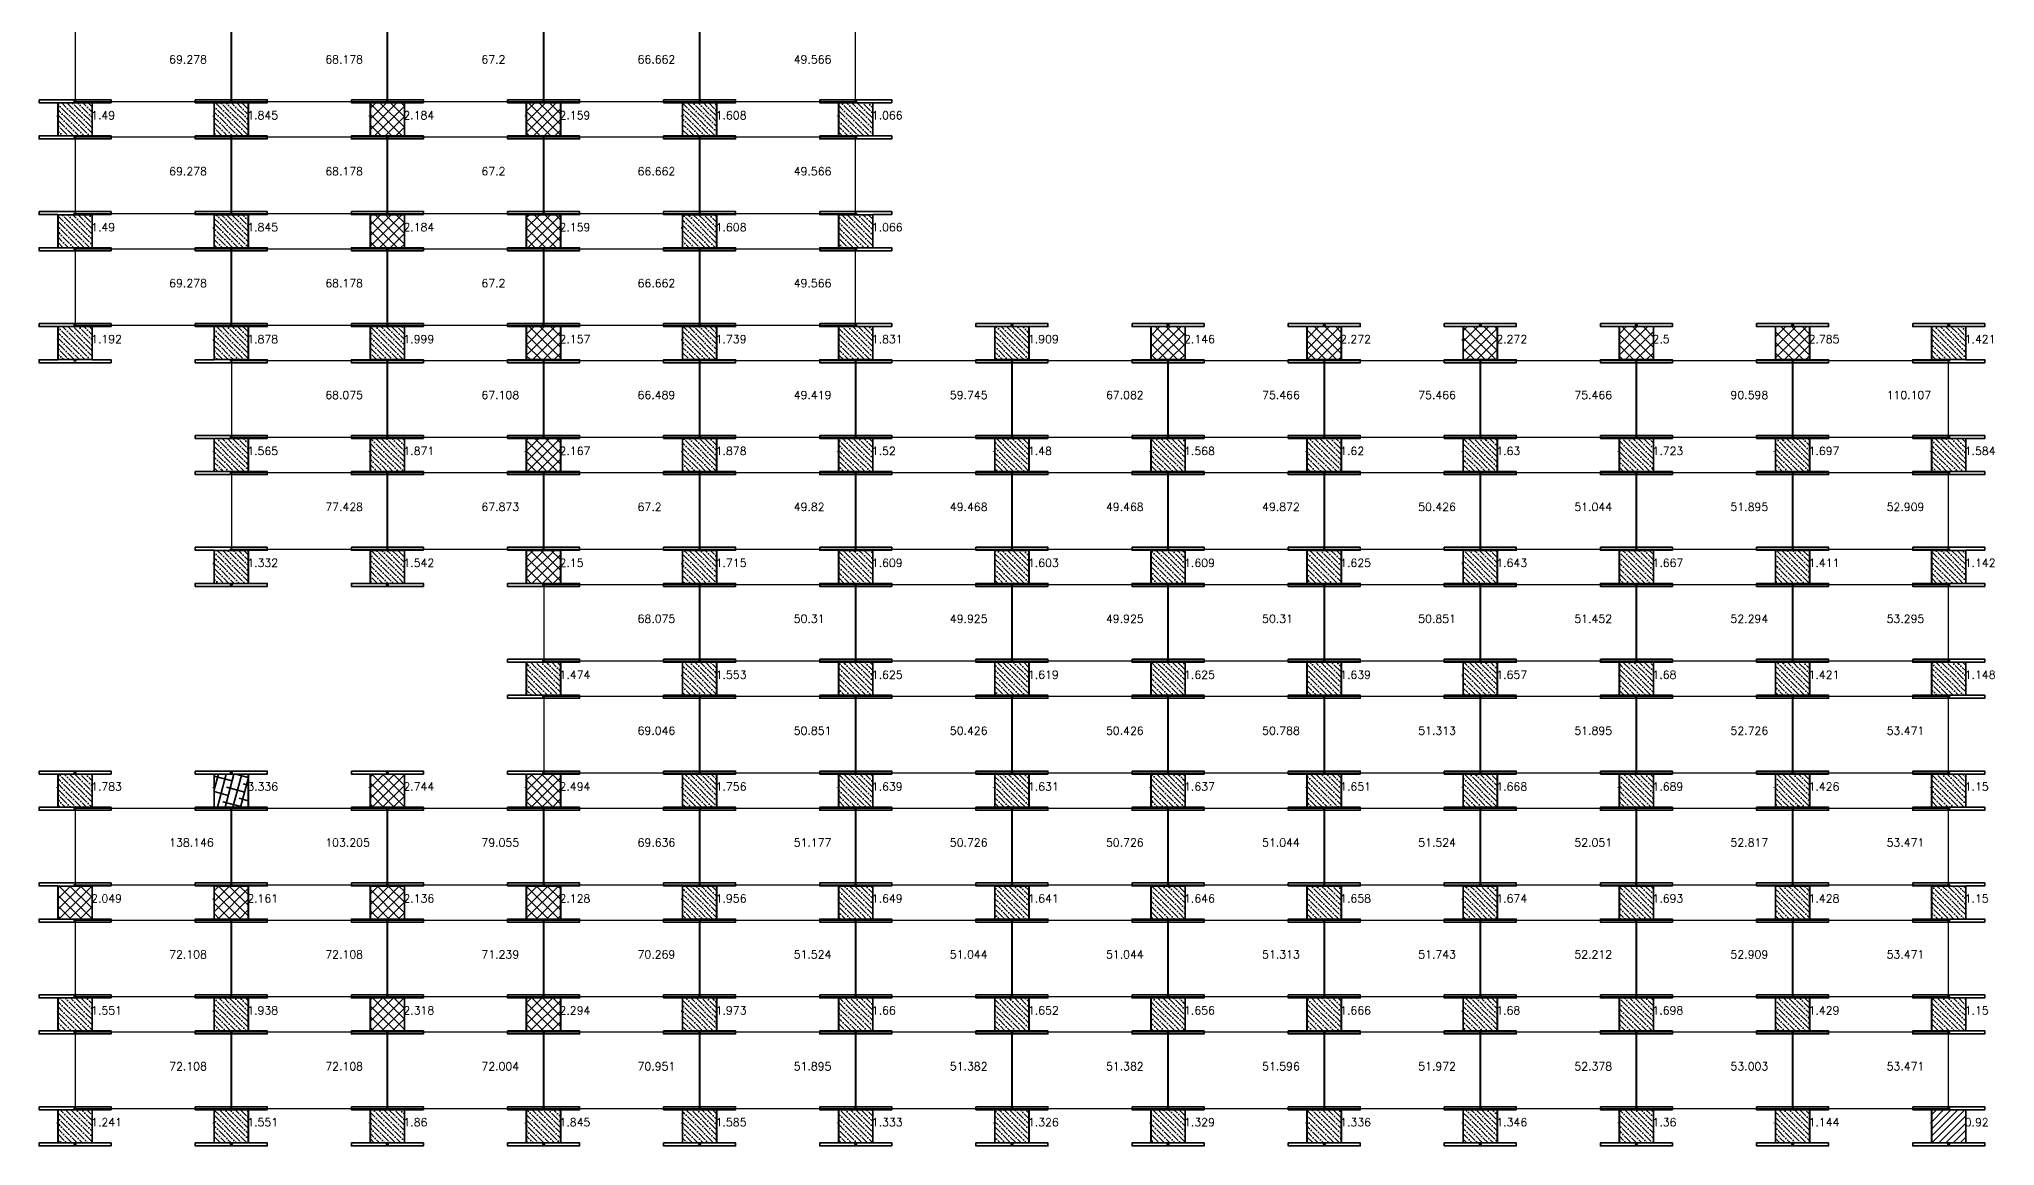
# Model space of a CAD drawing. Header units: inches. Extents: x 3750 to 10146, y -443 to 5941.
# Drawn here: x 5108 to 6085, y 3192 to 3745 of the extents above; entities that cross this region are included whole.
import ezdxf

# ---------------------------------------------------------------- set-up
doc = ezdxf.new("R2010")
doc.units = ezdxf.units.IN
doc.header["$LTSCALE"] = 50
doc.header["$MEASUREMENT"] = 0
for name, color, linetype, lineweight in [('E-PANELS', 140, 'Continuous', 30), ('E2-ECOFEET', 254, 'Continuous', 35), ('E3-ECOFEET', 254, 'Continuous', 35), ('HATCH 1', 5, 'Continuous', 35), ('HATCH 2', 140, 'Continuous', 35), ('HATCH 3', 30, 'Continuous', 35), ('HATCH 4', 200, 'Continuous', 35)]:
    doc.layers.add(name, color=color, linetype=linetype, lineweight=lineweight)
doc.layers.add('EF3 TEXT', color=7, linetype='Continuous', plot=False)
doc.layers.get('E2-ECOFEET').off()
doc.styles.add('mytext', font='romans.shx')

# ---------------------------------------------------------------- blocks, each defined once
blk = doc.blocks.new('EF3_HATCH_2')
at = {"layer": 'HATCH 2'}
h = blk.add_hatch(dxfattribs=at)
h.set_pattern_fill('ANSI36', color=256, scale=15, angle=90)
h.set_pattern_definition([(135, (-119.168, -90.9187), (-3.64602, 0.994369), [4.6875, -0.9375, 0, -0.9375])])
h.paths.add_polyline_path([(-8.5, -8.25), (8.5, -8.25), (8.5, 8.25), (-8.5, 8.25)])
blk.add_lwpolyline([(-8.5, -8.25), (8.5, -8.25), (8.5, 8.25), (-8.5, 8.25)], close=True, dxfattribs=at)
blk = doc.blocks.new('EF3_HATCH_4')
at = {"layer": 'HATCH 4'}
h = blk.add_hatch(dxfattribs=at)
h.set_pattern_fill('ANSI38', color=256, scale=30, angle=30)
h.set_pattern_definition([(75, (-119.168, -90.9187), (-3.62222, 0.97057), []), (165, (-119.168, -90.9187), (-8.215015, -1.68108), [9.375, -5.625])])
h.paths.add_polyline_path([(-8.5, -8.25), (8.5, -8.25), (8.5, 8.25), (-8.5, 8.25)])
blk.add_lwpolyline([(-8.5, -8.25), (8.5, -8.25), (8.5, 8.25), (-8.5, 8.25)], close=True, dxfattribs=at)
blk = doc.blocks.new('EF3_HATCH_3')
at = {"layer": 'HATCH 3'}
h = blk.add_hatch(dxfattribs=at)
h.set_pattern_fill('ANSI37', color=256, scale=30)
h.set_pattern_definition([(45, (-119.168, -90.9187), (-2.65165, 2.65165), []), (135, (-119.168, -90.9187), (-2.65165, -2.65165), [])])
h.paths.add_polyline_path([(-8.5, -8.25), (8.5, -8.25), (8.5, 8.25), (-8.5, 8.25)])
blk.add_lwpolyline([(-8.5, -8.25), (8.5, -8.25), (8.5, 8.25), (-8.5, 8.25)], close=True, dxfattribs=at)
blk = doc.blocks.new('EF3_HATCH_1')
at = {"layer": 'HATCH 1'}
h = blk.add_hatch(dxfattribs=at)
h.set_pattern_fill('ANSI31', color=256, scale=20)
h.set_pattern_definition([(45, (-119.168, -90.9187), (-1.767767, 1.767767), [])])
h.paths.add_polyline_path([(-8.5, -8.25), (8.5, -8.25), (8.5, 8.25), (-8.5, 8.25)])
blk.add_lwpolyline([(-8.5, -8.25), (8.5, -8.25), (8.5, 8.25), (-8.5, 8.25)], close=True, dxfattribs=at)
blk = doc.blocks.new('YINGLI 305W 10DEG')
at = {"layer": 'E-PANELS'}
blk.add_lwpolyline([(0, 0), (77.56, 0), (77.56, -38.4), (0, -38.4)], close=True, dxfattribs=at)
blk = doc.blocks.new('EF3')
at = {"layer": 'E3-ECOFEET', "color": 5}
for points in [[(0, 0), (0, -1.5), (9.41, -1.5), (9.41, -18.06), (0, -18.06), (0, -19.56), (36, -19.56), (36, -18.06), (26.59, -18.06), (26.59, -1.5), (36, -1.5), (36, 0), (0, 0)], [(8.84, -8.08), (8.88, -8.14)]]:
    blk.add_lwpolyline(points, dxfattribs=at)
at = {"layer": 'E3-ECOFEET'}
for points in [[(17.25, -1.03), (17.75, -1.03), (17.75, -0.53)], [(18.25, -0.53), (18.25, -1.03), (18.75, -1.03)], [(17.25, -18.53), (17.75, -18.53), (17.75, -19.03)], [(18.25, -19.03), (18.25, -18.53), (18.75, -18.53)]]:
    blk.add_lwpolyline(points, dxfattribs=at)

msp = doc.modelspace()

# ---------------------------------------------------------------- block references
at = {"layer": 'E-PANELS'}
for p in [(5125.85, 3752.06, -1022.86), (5203.91, 3752.06, -1022.86), (5281.97, 3752.06, -1022.86), (5360.03, 3752.06, -1022.86), (5438.09, 3752.06, -1022.86), (5125.85, 3696.16, -1022.86), (5203.91, 3696.16, -1022.86), (5281.97, 3696.16, -1022.86), (5360.03, 3696.16, -1022.86), (5438.09, 3696.16, -1022.86), (5125.85, 3640.27, -1022.86), (5203.91, 3640.27, -1022.86), (5281.97, 3640.27, -1022.86), (5360.03, 3640.27, -1022.86), (5438.09, 3640.27, -1022.86), (5203.91, 3584.38, -1022.86), (5281.97, 3584.38, -1022.86), (5360.03, 3584.38, -1022.86), (5438.09, 3584.38, -1022.86), (5516.15, 3584.38, -1022.86), (5594.21, 3584.38, -1022.86), (5672.27, 3584.38, -1022.86), (5750.33, 3584.38, -1022.86), (5828.39, 3584.38, -1022.86), (5906.45, 3584.38, -1022.86), (5984.51, 3584.38, -1022.86), (5203.91, 3528.48, -1022.86), (5281.97, 3528.48, -1022.86), (5360.03, 3528.48, -1022.86), (5438.09, 3528.48, -1022.86), (5516.15, 3528.48, -1022.86), (5594.21, 3528.48, -1022.86), (5672.27, 3528.48, -1022.86), (5750.33, 3528.48, -1022.86), (5828.39, 3528.48, -1022.86), (5906.45, 3528.48, -1022.86), (5984.51, 3528.48, -1022.86), (5360.03, 3472.59, -1022.86), (5438.09, 3472.59, -1022.86), (5516.15, 3472.59, -1022.86), (5594.21, 3472.59, -1022.86), (5672.27, 3472.59, -1022.86), (5750.33, 3472.59, -1022.86), (5828.39, 3472.59, -1022.86), (5906.45, 3472.59, -1022.86), (5984.51, 3472.59, -1022.86), (5360.03, 3416.69, -1022.86), (5438.09, 3416.69, -1022.86), (5516.15, 3416.69, -1022.86), (5594.21, 3416.69, -1022.86), (5672.27, 3416.69, -1022.86), (5750.33, 3416.69, -1022.86), (5828.39, 3416.69, -1022.86), (5906.45, 3416.69, -1022.86), (5984.51, 3416.69, -1022.86), (5125.85, 3360.8, -1022.86), (5203.91, 3360.8, -1022.86), (5281.97, 3360.8, -1022.86), (5360.03, 3360.8, -1022.86), (5438.09, 3360.8, -1022.86), (5516.15, 3360.8, -1022.86), (5594.21, 3360.8, -1022.86), (5672.27, 3360.8, -1022.86), (5750.33, 3360.8, -1022.86), (5828.39, 3360.8, -1022.86), (5906.45, 3360.8, -1022.86), (5984.51, 3360.8, -1022.86), (5125.85, 3304.9, -1022.86), (5203.91, 3304.9, -1022.86), (5281.97, 3304.9, -1022.86), (5360.03, 3304.9, -1022.86), (5438.09, 3304.9, -1022.86), (5516.15, 3304.9, -1022.86), (5594.21, 3304.9, -1022.86), (5672.27, 3304.9, -1022.86), (5750.33, 3304.9, -1022.86), (5828.39, 3304.9, -1022.86), (5906.45, 3304.9, -1022.86), (5984.51, 3304.9, -1022.86), (5125.85, 3249.01, -1022.86), (5203.91, 3249.01, -1022.86), (5281.97, 3249.01, -1022.86), (5360.03, 3249.01, -1022.86), (5438.09, 3249.01, -1022.86), (5516.15, 3249.01, -1022.86), (5594.21, 3249.01, -1022.86), (5672.27, 3249.01, -1022.86), (5750.33, 3249.01, -1022.86), (5828.39, 3249.01, -1022.86), (5906.45, 3249.01, -1022.86), (5984.51, 3249.01, -1022.86)]:
    msp.add_blockref('YINGLI 305W 10DEG', p, dxfattribs=at)
at = {"layer": 'E2-ECOFEET'}
for p in [(5107.6, 3714.69, -1022.86), (5185.66, 3714.69, -1022.86), (5263.72, 3714.69, -1022.86), (5341.78, 3714.69, -1022.86), (5419.84, 3714.69, -1022.86), (5497.9, 3714.69, -1022.86), (5107.6, 3658.8, -1022.86), (5185.66, 3658.8, -1022.86), (5263.72, 3658.8, -1022.86), (5341.78, 3658.8, -1022.86), (5419.84, 3658.8, -1022.86), (5497.9, 3658.8, -1022.86), (5107.6, 3602.9, -1022.86), (5185.66, 3602.9, -1022.86), (5263.72, 3602.9, -1022.86), (5341.78, 3602.9, -1022.86), (5419.84, 3602.9, -1022.86), (5497.9, 3602.9, -1022.86), (5575.96, 3602.9, -1022.86), (5654.02, 3602.9, -1022.86), (5732.08, 3602.9, -1022.86), (5810.14, 3602.9, -1022.86), (5888.2, 3602.9, -1022.86), (5966.26, 3602.9, -1022.86), (6044.32, 3602.9, -1022.86), (5185.66, 3547.01, -1022.86), (5263.72, 3547.01, -1022.86), (5341.78, 3547.01, -1022.86), (5419.84, 3547.01, -1022.86), (5497.9, 3547.01, -1022.86), (5575.96, 3547.01, -1022.86), (5654.02, 3547.01, -1022.86), (5732.08, 3547.01, -1022.86), (5810.14, 3547.01, -1022.86), (5888.2, 3547.01, -1022.86), (5966.26, 3547.01, -1022.86), (6044.32, 3547.01, -1022.86), (5185.66, 3491.11, -1022.86), (5263.72, 3491.11, -1022.86), (5341.78, 3491.11, -1022.86), (5419.84, 3491.11, -1022.86), (5497.9, 3491.11, -1022.86), (5575.96, 3491.11, -1022.86), (5654.02, 3491.11, -1022.86), (5732.08, 3491.11, -1022.86), (5810.14, 3491.11, -1022.86), (5888.2, 3491.11, -1022.86), (5966.26, 3491.11, -1022.86), (6044.32, 3491.11, -1022.86), (5341.78, 3435.22, -1022.86), (5419.84, 3435.22, -1022.86), (5497.9, 3435.22, -1022.86), (5575.96, 3435.22, -1022.86), (5654.02, 3435.22, -1022.86), (5732.08, 3435.22, -1022.86), (5810.14, 3435.22, -1022.86), (5888.2, 3435.22, -1022.86), (5966.26, 3435.22, -1022.86), (6044.32, 3435.22, -1022.86), (5107.6, 3379.32, -1022.86), (5185.66, 3379.32, -1022.86), (5263.72, 3379.32, -1022.86), (5341.78, 3379.32, -1022.86), (5419.84, 3379.32, -1022.86), (5497.9, 3379.32, -1022.86), (5575.96, 3379.32, -1022.86), (5654.02, 3379.32, -1022.86), (5732.08, 3379.32, -1022.86), (5810.14, 3379.32, -1022.86), (5888.2, 3379.32, -1022.86), (5966.26, 3379.32, -1022.86), (6044.32, 3379.32, -1022.86), (5107.6, 3323.43, -1022.86), (5185.66, 3323.43, -1022.86), (5263.72, 3323.43, -1022.86), (5341.78, 3323.43, -1022.86), (5419.84, 3323.43, -1022.86), (5497.9, 3323.43, -1022.86), (5575.96, 3323.43, -1022.86), (5654.02, 3323.43, -1022.86), (5732.08, 3323.43, -1022.86), (5810.14, 3323.43, -1022.86), (5888.2, 3323.43, -1022.86), (5966.26, 3323.43, -1022.86), (6044.32, 3323.43, -1022.86), (5107.6, 3267.53, -1022.86), (5185.66, 3267.53, -1022.86), (5263.72, 3267.53, -1022.86), (5341.78, 3267.53, -1022.86), (5419.84, 3267.53, -1022.86), (5497.9, 3267.53, -1022.86), (5575.96, 3267.53, -1022.86), (5654.02, 3267.53, -1022.86), (5732.08, 3267.53, -1022.86), (5810.14, 3267.53, -1022.86), (5888.2, 3267.53, -1022.86), (5966.26, 3267.53, -1022.86), (6044.32, 3267.53, -1022.86), (5107.6, 3211.64, -1022.86), (5185.66, 3211.64, -1022.86), (5263.72, 3211.64, -1022.86), (5341.78, 3211.64, -1022.86), (5419.84, 3211.64, -1022.86), (5497.9, 3211.64, -1022.86), (5575.96, 3211.64, -1022.86), (5654.02, 3211.64, -1022.86), (5732.08, 3211.64, -1022.86), (5810.14, 3211.64, -1022.86), (5888.2, 3211.64, -1022.86), (5966.26, 3211.64, -1022.86), (6044.32, 3211.64, -1022.86)]:
    msp.add_blockref('EF3', p, dxfattribs=at)
at = {"layer": 'HATCH 1'}
msp.add_blockref('EF3_HATCH_1', (6062.32, 3201.86), dxfattribs=at)
at = {"layer": 'HATCH 2'}
for p in [(5125.6, 3704.91), (5203.66, 3704.91), (5437.84, 3704.91), (5515.9, 3704.91), (5125.6, 3649.02), (5203.66, 3649.02), (5437.84, 3649.02), (5515.9, 3649.02), (5125.6, 3593.12), (5203.66, 3593.12), (5281.72, 3593.12), (5437.84, 3593.12), (5515.9, 3593.12), (5593.96, 3593.12), (6062.32, 3593.12), (5203.66, 3537.23), (5281.72, 3537.23), (5437.84, 3537.23), (5515.9, 3537.23), (5593.96, 3537.23), (5672.02, 3537.23), (5750.08, 3537.23), (5828.14, 3537.23), (5906.2, 3537.23), (5984.26, 3537.23), (6062.32, 3537.23), (5203.66, 3481.33), (5281.72, 3481.33), (5437.84, 3481.33), (5515.9, 3481.33), (5593.96, 3481.33), (5672.02, 3481.33), (5750.08, 3481.33), (5828.14, 3481.33), (5906.2, 3481.33), (5984.26, 3481.33), (6062.32, 3481.33), (5359.78, 3425.44), (5437.84, 3425.44), (5515.9, 3425.44), (5593.96, 3425.44), (5672.02, 3425.44), (5750.08, 3425.44), (5828.14, 3425.44), (5906.2, 3425.44), (5984.26, 3425.44), (6062.32, 3425.44), (5125.6, 3369.55), (5437.84, 3369.55), (5515.9, 3369.55), (5593.96, 3369.55), (5672.02, 3369.55), (5750.08, 3369.55), (5828.14, 3369.55), (5906.2, 3369.55), (5984.26, 3369.55), (6062.32, 3369.55), (5437.84, 3313.65), (5515.9, 3313.65), (5593.96, 3313.65), (5672.02, 3313.65), (5750.08, 3313.65), (5828.14, 3313.65), (5906.2, 3313.65), (5984.26, 3313.65), (6062.32, 3313.65), (5125.6, 3257.76), (5203.66, 3257.76), (5437.84, 3257.76), (5515.9, 3257.76), (5593.96, 3257.76), (5672.02, 3257.76), (5750.08, 3257.76), (5828.14, 3257.76), (5906.2, 3257.76), (5984.26, 3257.76), (6062.32, 3257.76), (5125.6, 3201.86), (5203.66, 3201.86), (5281.72, 3201.86), (5359.78, 3201.86), (5437.84, 3201.86), (5515.9, 3201.86), (5593.96, 3201.86), (5672.02, 3201.86), (5750.08, 3201.86), (5828.14, 3201.86), (5906.2, 3201.86), (5984.26, 3201.86)]:
    msp.add_blockref('EF3_HATCH_2', p, dxfattribs=at)
at = {"layer": 'HATCH 3'}
for p in [(5281.72, 3704.91), (5359.78, 3704.91), (5281.72, 3649.02), (5359.78, 3649.02), (5359.78, 3593.12), (5672.02, 3593.12), (5750.08, 3593.12), (5828.14, 3593.12), (5906.2, 3593.12), (5984.26, 3593.12), (5359.78, 3537.23), (5359.78, 3481.33), (5281.72, 3369.55), (5359.78, 3369.55), (5125.6, 3313.65), (5203.66, 3313.65), (5281.72, 3313.65), (5359.78, 3313.65), (5281.72, 3257.76), (5359.78, 3257.76)]:
    msp.add_blockref('EF3_HATCH_3', p, dxfattribs=at)
at = {"layer": 'HATCH 4'}
msp.add_blockref('EF3_HATCH_4', (5203.66, 3369.55), dxfattribs=at)

# ---------------------------------------------------------------- texts
at = {"layer": 'EF3 TEXT', "style": 'mytext'}
for s, p in [('69.278', (5172.63, 3732.86)), ('68.178', (5250.69, 3732.86)), ('67.2', (5328.75, 3732.86)), ('66.662', (5406.81, 3732.86)), ('49.566', (5484.87, 3732.86)), ('1.49', (5133.6, 3704.91)), ('1.845', (5211.66, 3704.91)), ('2.184', (5289.72, 3704.91)), ('2.159', (5367.78, 3704.91)), ('1.608', (5445.84, 3704.91)), ('1.066', (5523.9, 3704.91)), ('69.278', (5172.63, 3676.96)), ('68.178', (5250.69, 3676.96)), ('67.2', (5328.75, 3676.96)), ('66.662', (5406.81, 3676.96)), ('49.566', (5484.87, 3676.96)), ('1.49', (5133.6, 3649.02)), ('1.845', (5211.66, 3649.02)), ('2.184', (5289.72, 3649.02)), ('2.159', (5367.78, 3649.02)), ('1.608', (5445.84, 3649.02)), ('1.066', (5523.9, 3649.02)), ('69.278', (5172.63, 3621.07)), ('68.178', (5250.69, 3621.07)), ('67.2', (5328.75, 3621.07)), ('66.662', (5406.81, 3621.07)), ('49.566', (5484.87, 3621.07)), ('1.192', (5133.6, 3593.12)), ('1.878', (5211.66, 3593.12)), ('1.999', (5289.72, 3593.12)), ('2.157', (5367.78, 3593.12)), ('1.739', (5445.84, 3593.12)), ('1.831', (5523.9, 3593.12)), ('1.909', (5601.96, 3593.12)), ('2.146', (5680.02, 3593.12)), ('2.272', (5758.08, 3593.12)), ('2.272', (5836.14, 3593.12)), ('2.5', (5914.2, 3593.12)), ('2.785', (5992.26, 3593.12)), ('1.421', (6070.32, 3593.12)), ('68.075', (5250.69, 3565.18)), ('67.108', (5328.75, 3565.18)), ('66.489', (5406.81, 3565.18)), ('49.419', (5484.87, 3565.18)), ('59.745', (5562.93, 3565.18)), ('67.082', (5640.99, 3565.18)), ('75.466', (5719.05, 3565.18)), ('75.466', (5797.11, 3565.18)), ('75.466', (5875.17, 3565.18)), ('90.598', (5953.23, 3565.18)), ('110.107', (6031.29, 3565.18)), ('1.565', (5211.66, 3537.23)), ('1.871', (5289.72, 3537.23)), ('2.167', (5367.78, 3537.23)), ('1.878', (5445.84, 3537.23)), ('1.52', (5523.9, 3537.23)), ('1.48', (5601.96, 3537.23)), ('1.568', (5680.02, 3537.23)), ('1.62', (5758.08, 3537.23)), ('1.63', (5836.14, 3537.23)), ('1.723', (5914.2, 3537.23)), ('1.697', (5992.26, 3537.23)), ('1.584', (6070.32, 3537.23)), ('77.428', (5250.69, 3509.28)), ('67.873', (5328.75, 3509.28)), ('67.2', (5406.81, 3509.28)), ('49.82', (5484.87, 3509.28)), ('49.468', (5562.93, 3509.28)), ('49.468', (5640.99, 3509.28)), ('49.872', (5719.05, 3509.28)), ('50.426', (5797.11, 3509.28)), ('51.044', (5875.17, 3509.28)), ('51.895', (5953.23, 3509.28)), ('52.909', (6031.29, 3509.28)), ('1.332', (5211.66, 3481.33)), ('1.542', (5289.72, 3481.33)), ('2.15', (5367.78, 3481.33)), ('1.715', (5445.84, 3481.33)), ('1.609', (5523.9, 3481.33)), ('1.603', (5601.96, 3481.33)), ('1.609', (5680.02, 3481.33)), ('1.625', (5758.08, 3481.33)), ('1.643', (5836.14, 3481.33)), ('1.667', (5914.2, 3481.33)), ('1.411', (5992.26, 3481.33)), ('1.142', (6070.32, 3481.33)), ('68.075', (5406.81, 3453.39)), ('50.31', (5484.87, 3453.39)), ('49.925', (5562.93, 3453.39)), ('49.925', (5640.99, 3453.39)), ('50.31', (5719.05, 3453.39)), ('50.851', (5797.11, 3453.39)), ('51.452', (5875.17, 3453.39)), ('52.294', (5953.23, 3453.39)), ('53.295', (6031.29, 3453.39)), ('1.474', (5367.78, 3425.44)), ('1.553', (5445.84, 3425.44)), ('1.625', (5523.9, 3425.44)), ('1.619', (5601.96, 3425.44)), ('1.625', (5680.02, 3425.44)), ('1.639', (5758.08, 3425.44)), ('1.657', (5836.14, 3425.44)), ('1.68', (5914.2, 3425.44)), ('1.421', (5992.26, 3425.44)), ('1.148', (6070.32, 3425.44)), ('69.046', (5406.81, 3397.49)), ('50.851', (5484.87, 3397.49)), ('50.426', (5562.93, 3397.49)), ('50.426', (5640.99, 3397.49)), ('50.788', (5719.05, 3397.49)), ('51.313', (5797.11, 3397.49)), ('51.895', (5875.17, 3397.49)), ('52.726', (5953.23, 3397.49)), ('53.471', (6031.29, 3397.49)), ('1.783', (5133.6, 3369.55)), ('3.336', (5211.66, 3369.55)), ('2.744', (5289.72, 3369.55)), ('2.494', (5367.78, 3369.55)), ('1.756', (5445.84, 3369.55)), ('1.639', (5523.9, 3369.55)), ('1.631', (5601.96, 3369.55)), ('1.637', (5680.02, 3369.55)), ('1.651', (5758.08, 3369.55)), ('1.668', (5836.14, 3369.55)), ('1.689', (5914.2, 3369.55)), ('1.426', (5992.26, 3369.55)), ('1.15', (6070.32, 3369.55)), ('138.146', (5172.63, 3341.6)), ('103.205', (5250.69, 3341.6)), ('79.055', (5328.75, 3341.6)), ('69.636', (5406.81, 3341.6)), ('51.177', (5484.87, 3341.6)), ('50.726', (5562.93, 3341.6)), ('50.726', (5640.99, 3341.6)), ('51.044', (5719.05, 3341.6)), ('51.524', (5797.11, 3341.6)), ('52.051', (5875.17, 3341.6)), ('52.817', (5953.23, 3341.6)), ('53.471', (6031.29, 3341.6)), ('2.049', (5133.6, 3313.65)), ('2.161', (5211.66, 3313.65)), ('2.136', (5289.72, 3313.65)), ('2.128', (5367.78, 3313.65)), ('1.956', (5445.84, 3313.65)), ('1.649', (5523.9, 3313.65)), ('1.641', (5601.96, 3313.65)), ('1.646', (5680.02, 3313.65)), ('1.658', (5758.08, 3313.65)), ('1.674', (5836.14, 3313.65)), ('1.693', (5914.2, 3313.65)), ('1.428', (5992.26, 3313.65)), ('1.15', (6070.32, 3313.65)), ('72.108', (5172.63, 3285.7)), ('72.108', (5250.69, 3285.7)), ('71.239', (5328.75, 3285.7)), ('70.269', (5406.81, 3285.7)), ('51.524', (5484.87, 3285.7)), ('51.044', (5562.93, 3285.7)), ('51.044', (5640.99, 3285.7)), ('51.313', (5719.05, 3285.7)), ('51.743', (5797.11, 3285.7)), ('52.212', (5875.17, 3285.7)), ('52.909', (5953.23, 3285.7)), ('53.471', (6031.29, 3285.7)), ('1.551', (5133.6, 3257.76)), ('1.938', (5211.66, 3257.76)), ('2.318', (5289.72, 3257.76)), ('2.294', (5367.78, 3257.76)), ('1.973', (5445.84, 3257.76)), ('1.66', (5523.9, 3257.76)), ('1.652', (5601.96, 3257.76)), ('1.656', (5680.02, 3257.76)), ('1.666', (5758.08, 3257.76)), ('1.68', (5836.14, 3257.76)), ('1.698', (5914.2, 3257.76)), ('1.429', (5992.26, 3257.76)), ('1.15', (6070.32, 3257.76)), ('72.108', (5172.63, 3229.81)), ('72.108', (5250.69, 3229.81)), ('72.004', (5328.75, 3229.81)), ('70.951', (5406.81, 3229.81)), ('51.895', (5484.87, 3229.81)), ('51.382', (5562.93, 3229.81)), ('51.382', (5640.99, 3229.81)), ('51.596', (5719.05, 3229.81)), ('51.972', (5797.11, 3229.81)), ('52.378', (5875.17, 3229.81)), ('53.003', (5953.23, 3229.81)), ('53.471', (6031.29, 3229.81)), ('1.241', (5133.6, 3201.86)), ('1.551', (5211.66, 3201.86)), ('1.86', (5289.72, 3201.86)), ('1.845', (5367.78, 3201.86)), ('1.585', (5445.84, 3201.86)), ('1.333', (5523.9, 3201.86)), ('1.326', (5601.96, 3201.86)), ('1.329', (5680.02, 3201.86)), ('1.336', (5758.08, 3201.86)), ('1.346', (5836.14, 3201.86)), ('1.36', (5914.2, 3201.86)), ('1.144', (5992.26, 3201.86)), ('0.92', (6070.32, 3201.86))]:
    msp.add_text(s, height=4, dxfattribs=at).set_placement(p)

doc.saveas('drawing.dxf')
